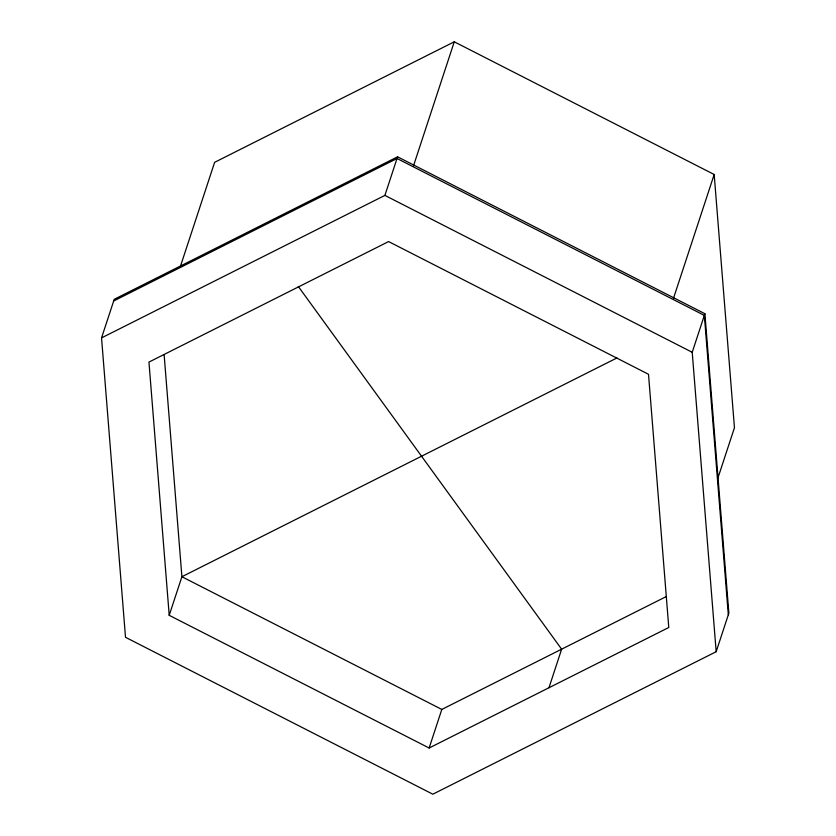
<?xml version="1.0" encoding="UTF-8"?>
<svg xmlns="http://www.w3.org/2000/svg" width="836" height="836" viewBox="0 0 836 836"><rect width="100%" height="100%" fill="white"/><g stroke="black" fill="none" stroke-linecap="round" stroke-linejoin="round"><path stroke-width="1.25" d="M101.543 337.89L114.229 299.319L397.581 156.813L704.894 313.719L728.867 613.122L716.18 651.704L432.829 794.2L125.504 637.293L101.543 337.89L384.894 195.394L397.581 156.813M180.388 266.475L214.633 162.32L454.272 41.8L714.184 174.505L734.457 427.719L717.748 478.558M169.217 615.317L148.954 362.092L388.594 241.573L648.506 374.277L668.779 627.491L429.129 748.011L169.217 615.317L181.903 576.735L164.128 354.683M413.506 165.8L454.272 41.8M429.129 748.011L441.816 709.44L666.334 596.528M673.419 298.504L714.184 174.505M548.959 687.756L561.635 649.185L298.295 286.455M716.18 651.704L692.218 352.29L704.894 313.719M113.675 300.991L397.027 158.495L704.351 315.402L728.313 614.805M616.978 357.933L181.903 576.735L441.816 709.44M384.894 195.394L692.218 352.29"/></g></svg>
